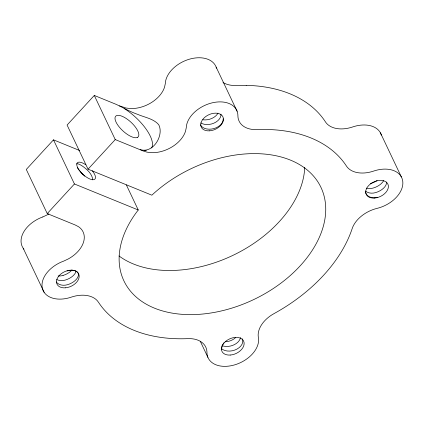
<?xml version="1.0" encoding="UTF-8"?>
<svg xmlns="http://www.w3.org/2000/svg" width="424" height="424" viewBox="0 0 424 424"><rect width="100%" height="100%" fill="white"/><g stroke="black" fill="none" stroke-linecap="round" stroke-linejoin="round"><path stroke-width="0.64" d="M79.622 150.504L53.488 139.851L26.288 169.457L47.239 213.585L75.127 224.948L78.498 226.686A27.279 18.147 -25.4 0 1 68.19 258.99L63.775 261.073A27.269 18.142 -25.4 0 0 42.283 288.002A27.269 18.142 -25.4 0 0 71.476 297.076A27.253 18.131 -25.4 0 1 97.446 300.87L98.633 302.492A141.759 94.303 -25.4 0 0 187.196 338.659A27.364 18.206 -25.4 0 1 206.954 352.371A27.263 18.137 -25.4 0 0 234.562 364.9A27.263 18.137 -25.4 0 0 258.354 337.371A27.253 18.131 -25.4 0 1 271.901 314.857L274.471 313.363A141.759 94.303 -25.4 0 0 352.021 229.05L352.848 226.824A27.364 18.206 -25.4 0 1 376.936 208.401A27.263 18.137 -25.4 0 0 402.8 181.711A27.263 18.137 -25.4 0 0 373.385 171.158A27.253 18.131 -25.4 0 1 346.233 165.747A141.759 94.303 -25.4 0 0 267.168 129.49L257.432 129.596A27.364 18.206 -25.4 0 1 237.906 115.869A27.263 18.137 -25.4 0 0 212.44 102.778A27.263 18.137 -25.4 0 0 186.263 127.767L185.484 131.334A27.279 18.147 -25.4 0 1 151.31 152.677L146.985 152.147L143.127 150.939L115.243 139.576L94.287 95.448L67.087 125.048L88.044 169.176L151.861 195.183A109.047 72.541 -25.4 0 1 321.265 188.049A109.047 72.541 -25.4 0 1 205.815 313.696A109.047 72.541 -25.4 0 1 138.256 209.986L126.368 184.944M47.239 213.585L74.439 183.979L53.488 139.851M88.044 169.176L115.243 139.576M42.824 216.945L47.234 214.857A27.279 18.147 -25.4 0 0 48.882 213.913M140.243 149.624C153.075 153.811 164.263 135.314 158.709 124.677C153.419 118.588 144.754 117.453 137.646 114.363C130.232 111.803 123.469 107.892 116.446 104.479L94.287 95.448M246.201 85.367L236.475 85.463A27.364 18.206 -25.4 0 1 223.013 82.436M119.457 105.841L126.034 108.019L130.359 108.549A27.279 18.147 -25.4 0 0 164.528 87.201L165.307 83.639A27.263 18.137 -25.4 0 1 189.024 59.302A27.263 18.137 -25.4 0 1 216.505 68.222M74.439 183.979L138.256 209.986M380.397 132.802L401.353 176.93M216.15 67.125L237.106 111.252M200.261 341.256L207.903 357.358M23.203 248.236L44.16 292.364M23.924 249.185A27.269 18.142 -25.4 0 1 42.819 216.934M381.361 135.092A27.263 18.137 -25.4 0 0 352.434 127.03A27.253 18.131 -25.4 0 1 325.277 121.619A141.764 94.308 -25.4 0 0 246.206 85.357M304.734 167.385A109.047 72.541 -25.4 0 1 232.829 255.407A109.047 72.541 -25.4 0 1 118.996 255.948M92.337 170.793A11.994 4.653 42.6 0 1 91.218 179.474A11.994 4.653 42.6 0 1 77.173 166.515A11.994 4.653 42.6 0 1 85.844 164.804M146.338 150.552A32.712 12.688 42.6 0 1 144.096 150.462M124.168 108.496A32.712 12.688 42.6 0 1 151.58 147.934M82.86 174.137A11.856 3.01 42.8 0 1 77.868 168.524M77.55 168.058A11.856 3.01 42.8 0 1 77.263 167.607M76.59 163.903A11.856 3.01 42.8 0 1 87.291 170.035A11.856 6.095 42.4 0 1 92.639 179.824M84.646 176.183A11.856 6.095 42.4 0 0 83.104 174.593A11.856 3.01 42.8 0 0 82.007 173.596M80.889 172.653A11.856 3.01 42.8 0 1 81.45 173.119M235.712 337.499A11.861 8.109 -14.3 0 1 225.266 341.802M221.291 348.449A11.861 8.109 -14.3 0 0 234.737 350.086A11.861 8.109 -14.3 0 0 242.772 340.684A11.861 7.505 -35.9 0 0 242.247 338.813M221.688 349.445A11.861 7.505 -35.9 0 1 224.036 342.714M240.493 337.594A11.861 8.109 -14.3 0 1 222.075 345.655M76.082 271.296A11.861 6.561 -23 0 1 65.259 280.079A11.861 9.052 -28.4 0 1 56.705 279.533M67.077 270.957A11.861 6.561 -23 0 1 78.451 274.593A11.861 6.561 -23 0 1 67.464 284.727A11.861 9.052 -28.4 0 1 56.254 281.923M63.049 275.43A11.861 9.052 -28.4 0 1 58.173 275.929M72.011 269.971A11.861 6.561 -23 0 1 63.054 275.436M220.968 114.136A11.861 8.109 -14.3 0 1 213.956 123.13A11.861 8.109 -14.3 0 1 200.833 122.949M223.172 118.784A11.861 8.109 -14.3 0 1 213.722 128.626A11.861 8.109 -14.3 0 1 200.441 124.852M217.963 113.139A11.861 8.109 -14.3 0 1 202.836 119.764M386.524 182.076A11.861 6.561 -23 0 1 375.574 192.634A11.861 9.052 -28.4 0 1 365.541 191.097M383.641 180.624A11.861 6.561 -23 0 1 373.369 187.986A11.861 9.052 -28.4 0 1 366.559 188.129M377.116 180.529A11.861 6.561 -23 0 1 371.164 183.343A11.861 9.052 -28.4 0 1 370.459 183.523M377.779 197.271A11.861 9.052 -28.4 0 1 365.748 192.984M365.557 192.443A11.861 9.052 -28.4 0 1 365.308 191.314M137.281 137.482L136.454 137.705A15.264 5.92 42.6 0 1 131.122 136.539L129.686 135.823A15.264 5.92 42.6 0 1 115.063 119.139L115.005 118.625A15.264 5.92 42.6 0 1 122.732 116.542L124.163 117.257A15.264 5.92 42.6 0 1 127.884 119.658L129.368 120.819A15.264 5.92 42.6 0 1 137.281 137.482M65.27 287.827A11.994 7.982 -25.4 0 0 78.689 273.925A11.994 7.982 -25.4 0 0 59.508 275.261A11.994 7.982 -25.4 0 0 65.27 287.827M209.53 130.831A11.994 7.982 -25.4 0 0 222.945 116.929A11.994 7.982 -25.4 0 0 203.769 118.264A11.994 7.982 -25.4 0 0 209.53 130.831M374.487 198.056A11.994 7.982 -25.4 0 0 387.902 184.154A11.994 7.982 -25.4 0 0 368.726 185.495A11.994 7.982 -25.4 0 0 374.487 198.056M230.227 355.052A11.994 7.982 -25.4 0 0 243.646 341.15A11.994 7.982 -25.4 0 0 224.466 342.491A11.994 7.982 -25.4 0 0 230.227 355.052"/></g></svg>
